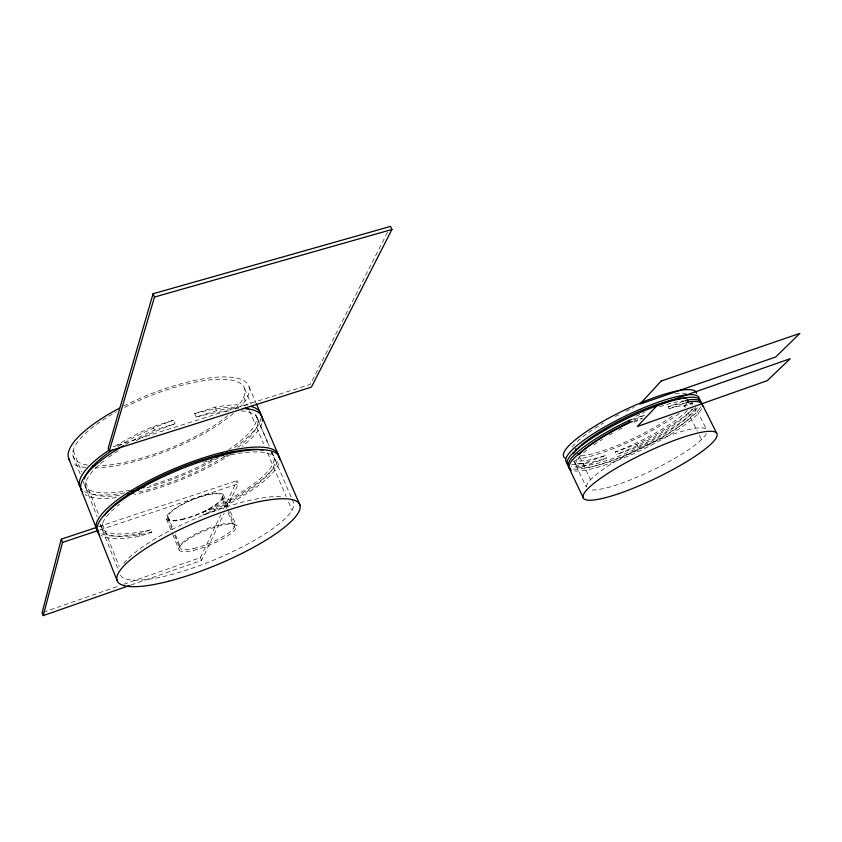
<?xml version="1.0" encoding="UTF-8"?>
<svg xmlns="http://www.w3.org/2000/svg" width="842" height="842" viewBox="0 0 842 842"><rect width="100%" height="100%" fill="white"/><g stroke="black" fill="none" stroke-linecap="round" stroke-linejoin="round"><path stroke-width="0.63" stroke-dasharray="4.21 3.16" d="M123.753 584.274L200.459 557.593L220.709 514.988M223.53 509.073L237.034 480.666L238.339 483.761L226.466 508.515M131.078 584.979L201.606 560.404L224.214 513.231M387.541 232.255L310.224 384.457L113.154 446.681M571.592 464.289A73.749 15.198 -25.8 0 0 583.401 463.374L605.135 455.596L606.345 458.132L584.622 465.921A73.78 15.103 -25.8 0 1 571.129 466.605M697.439 407.833A73.78 15.103 -25.8 0 1 638.004 446.776L616.628 454.448L615.407 451.922L636.784 444.271A73.749 15.198 -25.8 0 0 693.145 408.654M633.531 421.189L642.088 418.179M683.799 401.266L668.232 406.728L669.19 408.654L684.757 403.192M631.363 419.663L644.804 414.948M43.342 612.239L118.806 585.99M101.766 533.765A98.125 26.165 -22.4 0 0 138.993 533.765L150.823 529.776L151.802 532.207L139.972 536.207A98.167 26.049 -22.4 0 1 100.819 535.207M278.86 463.51A98.167 26.049 -22.4 0 1 214.721 510.926L203.227 514.82L202.238 512.42L213.731 508.547A98.125 26.165 -22.4 0 0 277.807 461.069M98.682 526.703L237.034 480.666M99.966 529.923L238.339 483.761M125.595 444.439A97.535 28.007 -22.2 0 1 154.349 430.241L175.041 423.726L173.568 420.19L152.886 426.683A97.483 28.175 -22.2 0 0 112.207 448.06M245.906 405.36A97.483 28.175 -22.2 0 0 214.994 407.181L194.702 413.548L196.175 417.064L216.478 410.675A97.535 28.007 -22.2 0 1 238.412 408.328M684.735 405.897L685.504 407.412M687.019 410.464L687.167 410.77A66.36 13.682 -25.8 0 1 615.407 451.922M688.44 413.317L689.535 415.527M690.461 417.379L697.355 431.22M699.428 435.388L701.502 439.556M636.784 444.271L638.004 446.776M575.118 463.563L573.876 460.984A66.392 13.588 -25.8 0 0 606.345 458.132M583.401 463.374L584.622 465.921M579.58 456.817L590.537 479.772M576.023 465.458L586.253 486.95M249.053 386.815L255.831 402.508M257.852 419.632L269.23 445.997M271.808 451.996L273.882 456.785M274.934 459.248L291.606 498.117M292.111 499.295L293.626 502.821A93.894 22.681 -22.7 0 1 212.815 560.456A93.894 22.681 -22.7 0 1 119.911 573.907M244.633 388.636L251.063 403.644M243.675 397.182L247.253 405.549M249.411 410.591L255.179 424.052M256.6 427.368L263.557 443.597M267.546 452.922L272.545 464.605M273.587 467.036L286.248 496.601M288.564 502L292.048 510.126M256.957 417.411L269.177 446.176M271.755 452.217L272.776 454.617M214.994 407.181L216.478 410.675M223.54 495.18L228.466 506.958M230.434 511.662L236.349 525.797M222.204 495.738L234.476 525.082M221.983 498.085L225.782 507.2M228.077 512.673L234.202 527.324M213.731 508.547L214.721 510.926M152.886 426.683L154.349 430.241M200.459 557.593L201.606 560.404M167.853 516.262L173.147 529.218M175.42 534.786L179.977 545.953M167.842 518.556L172.673 530.386M174.61 535.123L179.925 548.131M166.495 519.114L172.315 533.375M172.799 534.565L179.104 550.005M138.993 533.765L139.972 536.207M73.18 450.691L81.569 471.794M85.768 482.35L99.03 515.693M102.324 523.977L119.185 566.361M102.45 530.039L117.975 569.034M73.159 456.259L80.411 474.499M83.305 481.792L84.274 484.224M85.652 487.686L97.135 516.641M100.009 523.882L101.45 527.502M706.312 433.651A66.676 12.641 -25.7 0 1 651.445 470.689A66.676 12.641 -25.7 0 1 589.358 489.676M586.442 486.844A66.676 12.641 -25.7 0 1 642.162 447.113A66.676 12.641 -25.7 0 1 706.438 429.42L695.608 407.581A66.434 13.44 -25.8 0 1 617.965 458.69A66.434 13.44 -25.8 0 1 589.253 448.249M686.704 403.728A66.308 13.861 -25.8 0 1 682.346 408.202M672.148 416.274A66.308 13.861 -25.8 0 1 581.454 455.869M572.202 447.018A66.308 13.861 -25.8 0 1 603.493 423.052M615.491 416.443A66.308 13.861 -25.8 0 1 618.607 414.843M625.901 411.254A66.308 13.861 -25.8 0 1 634.121 407.496M674.926 393.94A66.308 13.861 -25.8 0 1 686.167 393.551M593.863 444.902A66.434 13.44 -25.8 0 1 602.525 439.208M609.366 435.103A66.434 13.44 -25.8 0 1 612.439 433.346M618.786 429.873A66.434 13.44 -25.8 0 1 622.028 428.178M633.963 422.316A66.434 13.44 -25.8 0 1 642.383 418.537M669.19 408.654A66.434 13.44 -25.8 0 1 689.777 405.055M692.419 402.908A66.36 13.682 -25.8 0 1 691.84 404.644M605.135 455.596A66.36 13.682 -25.8 0 1 574.739 460.237M692.924 401.381A73.686 15.398 -25.8 0 1 688.04 406.349M679.347 413.401A73.686 15.398 -25.8 0 1 576.149 459.216M694.65 408.37A66.413 13.504 -25.8 0 1 629.595 451.733A66.413 13.504 -25.8 0 1 574.928 460.69M634.068 419.874A66.413 13.504 -25.8 0 1 646.488 414.464M668.232 406.728A66.413 13.504 -25.8 0 1 685.251 403.213M688.83 403.15A66.413 13.504 -25.8 0 1 692.724 403.918M700.66 406.865A73.801 15.009 -25.8 0 1 642.835 447.134A73.801 15.009 -25.8 0 1 573.455 469.047M701.596 408.728A73.822 14.935 -25.8 0 1 641.53 450.017A73.822 14.935 -25.8 0 1 572.739 470.636M691.998 409.128A66.392 13.588 -25.8 0 1 616.628 454.448M635.91 416.201A66.392 13.588 -25.8 0 1 644.509 412.496M659.633 406.781A66.392 13.588 -25.8 0 1 684.346 400.918M124.637 407.402A92.199 27.997 -22 0 1 222.151 379.3A92.199 27.997 -22 0 1 234.992 409.065M227.908 415.506A92.199 27.997 -22 0 1 98.525 465.71M87.368 465.058A92.199 27.997 -22 0 1 116.375 411.822M255.515 414.043A92.599 26.755 -22.2 0 1 228.708 449.681M211.721 459.985A92.599 26.755 -22.2 0 1 149.834 485.487M129.963 490.297A92.599 26.755 -22.2 0 1 83.958 481.645M117.985 446.513A92.599 26.755 -22.2 0 1 173.568 420.19M194.702 413.548A92.599 26.755 -22.2 0 1 238.57 407.349M123.742 563.403A93.894 22.681 -22.7 0 1 197.154 517.841A93.894 22.681 -22.7 0 1 282.038 496.769M223.814 456.49A93.241 24.744 -22.4 0 1 274.545 464.847A93.241 24.744 -22.4 0 1 203.227 514.82M151.802 532.207A93.241 24.744 -22.4 0 1 119.627 504.147M203.354 462.332A93.241 24.744 -22.4 0 1 214.731 458.869M123.785 405.949A97.062 29.481 -22 0 1 224.646 376.911A97.062 29.481 -22 0 1 240.37 406.697M233.392 413.38A97.062 29.481 -22 0 1 95.346 467.889M85.705 467.51A97.062 29.481 -22 0 1 72.801 463.5M270.808 452.764A93.209 24.85 -22.4 0 1 202.238 512.42M150.823 529.776A93.209 24.85 -22.4 0 1 100.882 525.64M241.286 410.864A92.652 26.607 -22.2 0 1 237.907 447.344M224.309 456.669A92.652 26.607 -22.2 0 1 138.72 492.023M119.438 495.485A92.652 26.607 -22.2 0 1 104.84 460.1M108.565 457.311A92.652 26.607 -22.2 0 1 118.448 450.67M136.078 440.629A92.652 26.607 -22.2 0 1 175.041 423.726M196.175 417.064A92.652 26.607 -22.2 0 1 230.245 410.875M260.988 417.769A97.483 28.175 -22.2 0 1 234.602 447.544M218.646 457.68A97.483 28.175 -22.2 0 1 143.656 488.644M124.816 492.865A97.483 28.175 -22.2 0 1 83.737 491.17M261.904 423.484A97.535 28.007 -22.2 0 1 242.117 446.292M230.634 454.417A97.535 28.007 -22.2 0 1 134.741 494.454M116.312 497.643A97.535 28.007 -22.2 0 1 85.095 494.591M193.597 548.531A29.617 7.189 -22.7 0 0 234.623 525.766A29.617 7.189 -22.7 0 0 193.239 535.249A29.617 7.189 -22.7 0 0 193.597 548.531M181.598 519.314A29.481 7.62 -22.5 0 0 222.362 496.454A29.481 7.62 -22.5 0 0 180.946 505.358A29.481 7.62 -22.5 0 0 181.598 519.314M193.418 550.405A31.091 7.525 -22.7 0 0 236.497 526.513A31.091 7.525 -22.7 0 0 193.102 536.48A31.091 7.525 -22.7 0 0 193.418 550.405M180.914 519.914A30.943 7.999 -22.5 0 0 223.698 495.927A30.943 7.999 -22.5 0 0 180.262 505.263A30.943 7.999 -22.5 0 0 180.914 519.914"/><path stroke-width="1.26" d="M96.199 527.534L61.298 539.154L42.1 612.66L43.226 615.597L129.836 585.411M43.226 615.597L62.561 542.395L61.298 539.154M153.086 293.753L108.165 448.249L109.302 451.07L311.403 387.12L391.951 229.487L390.52 226.403L153.086 293.753L154.475 297.047L109.302 451.07M571.402 470.204A73.822 14.935 -25.8 0 1 629.869 422.473L632.31 421.61M685.956 402.771L688.346 401.929A73.822 14.935 -25.8 0 1 702.481 406.065M570.508 468.331A73.801 15.009 -25.8 0 1 628.921 420.526L631.363 419.663M684.999 400.845L687.388 400.003A73.801 15.009 -25.8 0 1 701.544 404.192M62.561 542.395L98.714 530.334M154.475 297.047L391.951 229.487M702.091 403.95L716.553 432.977M687.388 400.003L688.346 401.929M628.921 420.526L629.869 422.473M575.707 448.702L576.317 449.965M577.98 453.47L578.664 454.901M569.087 467.994L583.422 498.18M256.347 403.718L260.525 413.38M299.952 505.232L278.913 456.175M261.967 416.727L277.86 453.701M81.137 489.876L96.441 528.418M97.44 530.955L116.985 580.212M68.528 458.006L79.769 486.423M564.982 458.069A73.686 15.398 -25.8 0 1 621.007 411.791A73.686 15.398 -25.8 0 1 696.608 393.246M579.275 454.238A66.413 13.504 -25.8 0 1 629.753 421.905M573.455 453.827A66.36 13.682 -25.8 0 1 624.175 418.432A66.36 13.682 -25.8 0 1 686.135 398.245M568.476 463.605A73.749 15.198 -25.8 0 1 623.985 416.706A73.749 15.198 -25.8 0 1 699.113 399.55M568.571 465.626A73.78 15.103 -25.8 0 1 627.532 418.306A73.78 15.103 -25.8 0 1 700.407 402.129M94.904 465.7A92.199 27.997 -22 0 1 92.609 465.605M69.77 460.574A97.062 29.481 -22 0 1 119.375 408.233M104.555 515.293A93.209 24.85 -22.4 0 1 178.157 468.636A93.209 24.85 -22.4 0 1 263.083 449.975M98.282 531.428A98.125 26.165 -22.4 0 1 177.557 467.331A98.125 26.165 -22.4 0 1 278.618 457.143M99.282 533.954A98.167 26.049 -22.4 0 1 178.641 469.941A98.167 26.049 -22.4 0 1 279.67 459.595M222.941 453.417A92.599 26.755 -22.2 0 1 215.92 457.627M144.877 486.855A92.599 26.755 -22.2 0 1 137.383 488.728M84.389 478.866A92.599 26.755 -22.2 0 1 113.26 449.544M245.464 408.254A92.599 26.755 -22.2 0 1 248.316 409.033M232.139 451.533A92.652 26.607 -22.2 0 1 229.024 453.649M133.741 493.117A92.652 26.607 -22.2 0 1 127.647 494.286M250.842 406.328A97.483 28.175 -22.2 0 1 261.02 415.495M227.403 452.365A97.483 28.175 -22.2 0 1 221.625 455.922M139.035 489.833A97.483 28.175 -22.2 0 1 131.205 491.623M81.979 489.781A97.483 28.175 -22.2 0 1 109.186 450.038M243.106 408.412A97.535 28.007 -22.2 0 1 262.42 421.095M82.011 491.633A97.535 28.007 -22.2 0 1 123.332 445.723M661.17 381.026L639.878 404.181L775.692 356.976L799.9 333.369L661.17 381.026M657.549 405.065L637.31 426.547L767.294 380.647L790.196 358.713L657.549 405.065M168.642 581.254A98.914 23.671 -22.7 0 0 299.91 505.084A98.914 23.671 -22.7 0 0 156.844 541.764A98.914 23.671 -22.7 0 0 168.642 581.254M618.638 493.696A74.17 13.767 -25.7 0 0 717.142 434.251A74.17 13.767 -25.7 0 0 614.513 469.247A74.17 13.767 -25.7 0 0 618.638 493.696"/></g></svg>
